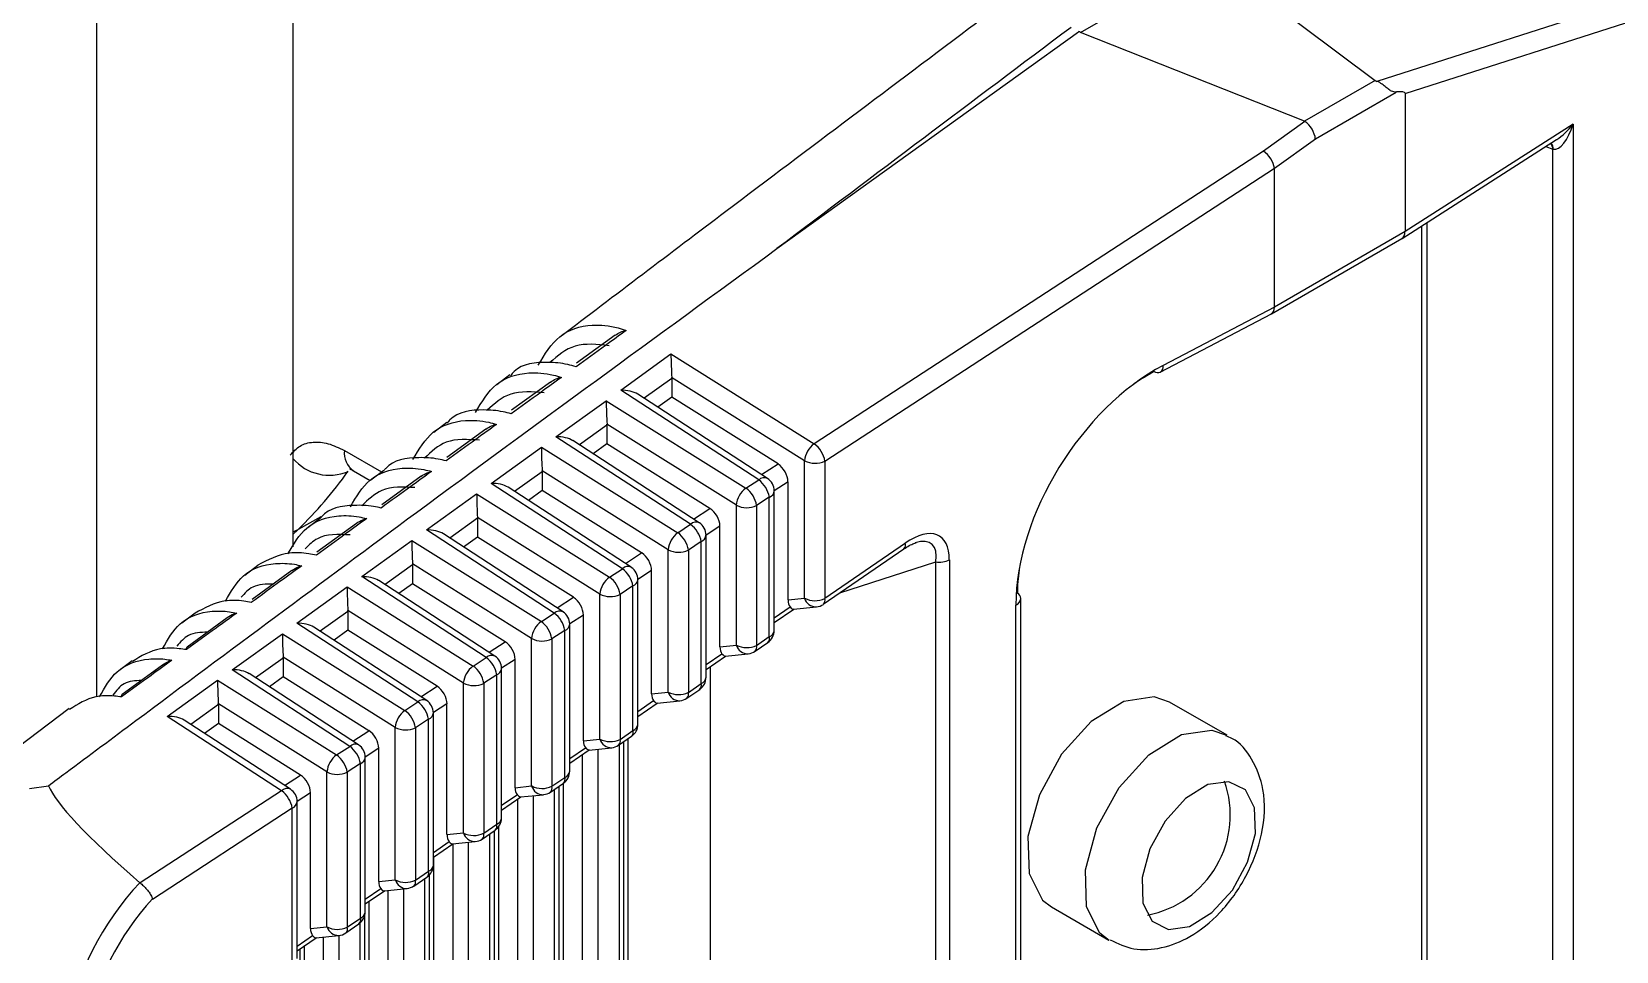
# Model space of a CAD drawing. Extents: x 2 to 136, y 1 to 99.
# Drawn here: x 10.673 to 11.746, y 80.864 to 81.486 of the extents above; entities that cross this region are included whole.
import ezdxf

# ---------------------------------------------------------------- set-up
doc = ezdxf.new("R2010")
doc.units = 0
doc.header["$MEASUREMENT"] = 0
doc.layers.add('OBJECT', color=7, linetype='CONTINUOUS')

msp = doc.modelspace()

# ---------------------------------------------------------------- linework, layer by layer
at = {"layer": 'OBJECT'}
for p, q in [((10.8503, 83.2102), (10.8503, 81.1379)), ((10.7174, 83.1334), (10.7174, 81.0365)), ((11.3833, 81.4859), (11.4714, 81.5367)), ((11.4714, 81.5367), (11.5828, 81.4534)), ((11.786, 81.5175), (11.5839, 81.4528)), ((11.603, 81.4447), (11.7957, 81.5064)), ((11.1779, 81.3397), (11.3819, 81.4864)), ((11.5349, 81.4258), (11.3833, 81.4859)), ((11.5828, 81.4534), (11.5349, 81.4258)), ((11.5423, 81.4139), (11.5971, 81.4456)), ((11.603, 81.4447), (11.603, 81.3512)), ((11.5351, 81.4257), (11.5072, 81.4056)), ((11.7169, 81.4238), (11.603, 81.3512)), ((11.7169, 81.4238), (11.7169, 80.624)), ((11.5146, 81.394), (11.5423, 81.4139)), ((11.601, 81.3466), (11.7056, 81.4134)), ((11.6984, 81.4088), (11.703, 81.407)), ((11.5072, 81.4056), (11.2031, 81.2076)), ((11.703, 80.6397), (11.703, 81.407)), ((11.2102, 81.196), (11.5146, 81.3941)), ((11.5146, 81.3001), (11.5146, 81.394)), ((11.6142, 81.3551), (11.6142, 80.7009)), ((11.6178, 81.3574), (11.6178, 80.6965)), ((11.5126, 81.2956), (11.6008, 81.3466)), ((11.603, 81.3512), (11.5146, 81.3001)), ((11.603, 81.3512), (11.603, 81.3512)), ((11.5146, 81.3001), (11.4393, 81.2607)), ((11.5146, 81.3001), (11.5146, 81.3001)), ((11.4372, 81.2561), (11.5125, 81.2955)), ((11.0684, 81.2811), (11.0422, 81.2622)), ((11.0721, 81.2439), (11.1061, 81.2684)), ((11.1061, 81.2684), (11.2031, 81.2076)), ((10.9971, 81.2542), (10.9882, 81.2475)), ((11.0246, 81.2493), (10.9983, 81.2303)), ((11.1067, 81.2519), (11.088, 81.2385)), ((11.1966, 81.1961), (11.1066, 81.2525)), ((11.1067, 81.2519), (11.1067, 81.2391)), ((11.0283, 81.2124), (11.0623, 81.2368)), ((11.0623, 81.2368), (11.1569, 81.1776)), ((11.1655, 81.1832), (11.0721, 81.2439)), ((11.1715, 81.1842), (11.0836, 81.2413)), ((11.1067, 81.2391), (11.0973, 81.2324)), ((11.1787, 81.194), (11.1067, 81.2391)), ((10.9544, 81.222), (10.9456, 81.2153)), ((10.9808, 81.2175), (10.9544, 81.1984)), ((11.0628, 81.2203), (11.0442, 81.2069)), ((11.1504, 81.1661), (11.0628, 81.2209)), ((11.0628, 81.2203), (11.0628, 81.2076)), ((10.9844, 81.1809), (11.0184, 81.2053)), ((11.0184, 81.2053), (11.1107, 81.1475)), ((11.1194, 81.1532), (11.0283, 81.2124)), ((11.1253, 81.1542), (11.0398, 81.2098)), ((11.0628, 81.2076), (11.0535, 81.2009)), ((11.1325, 81.1639), (11.0628, 81.2076)), ((10.8851, 81.2031), (10.9103, 81.1886)), ((11.1675, 81.1868), (11.1787, 81.194)), ((11.1966, 81.1032), (11.1966, 81.1961)), ((11.2102, 81.196), (11.2102, 81.103)), ((10.8913, 81.1894), (10.9026, 81.1828)), ((10.9118, 81.1897), (10.9029, 81.183)), ((10.9371, 81.1857), (10.9104, 81.1664)), ((11.019, 81.1888), (11.0003, 81.1754)), ((11.1042, 81.136), (11.019, 81.1894)), ((11.019, 81.1888), (11.019, 81.1761)), ((11.1569, 81.1776), (11.1655, 81.1832)), ((11.1854, 81.182), (11.176, 81.1759)), ((11.1854, 81.1021), (11.1854, 81.182)), ((10.9406, 81.1494), (10.9746, 81.1738)), ((10.9746, 81.1738), (11.0645, 81.1174)), ((11.0733, 81.1231), (10.9844, 81.1809)), ((11.0792, 81.1241), (10.9959, 81.1783)), ((11.019, 81.1761), (11.0097, 81.1693)), ((11.0863, 81.1339), (11.019, 81.1761)), ((11.1727, 81.1715), (11.1641, 81.1659)), ((11.1727, 81.0772), (11.1727, 81.1715)), ((11.176, 81.0815), (11.176, 81.1758)), ((11.1214, 81.1567), (11.1325, 81.1639)), ((11.1504, 81.0714), (11.1504, 81.1661)), ((11.1641, 81.1659), (11.1641, 81.0713)), ((10.8692, 81.1582), (10.8538, 81.1497)), ((10.8692, 81.1575), (10.8603, 81.1508)), ((10.8933, 81.1538), (10.8665, 81.1344)), ((10.9751, 81.1573), (10.9565, 81.1439)), ((11.058, 81.1059), (10.9751, 81.1579)), ((10.9751, 81.1573), (10.9751, 81.1445)), ((11.1107, 81.1475), (11.1194, 81.1532)), ((11.1392, 81.152), (11.1299, 81.1459)), ((11.1392, 81.0703), (11.1392, 81.152)), ((10.8503, 81.1482), (10.8538, 81.1497)), ((10.8503, 81.1464), (10.8538, 81.1497)), ((10.8968, 81.1178), (10.9308, 81.1423)), ((10.9308, 81.1423), (11.0184, 81.0874)), ((11.0271, 81.0931), (10.9406, 81.1494)), ((11.0331, 81.0941), (10.9521, 81.1467)), ((10.9751, 81.1445), (10.9658, 81.1378)), ((11.0401, 81.1038), (10.9751, 81.1445)), ((11.1266, 81.1415), (11.1179, 81.1358)), ((11.1266, 81.0455), (11.1266, 81.1415)), ((11.1299, 81.0498), (11.1299, 81.1458)), ((11.2648, 81.1405), (11.2102, 81.103)), ((11.0753, 81.1267), (11.0863, 81.1339)), ((11.1042, 81.0397), (11.1042, 81.136)), ((11.1179, 81.1358), (11.1179, 81.0395)), ((11.2092, 81.0991), (11.2637, 81.1366)), ((11.2636, 81.1365), (11.2637, 81.1366)), ((11.2946, 81.1291), (11.2946, 80.4416)), ((10.8266, 81.1253), (10.8177, 81.1185)), ((10.8495, 81.1219), (10.8226, 81.1023)), ((10.981, 81.0631), (10.8968, 81.1178)), ((10.9313, 81.1258), (10.9127, 81.1124)), ((11.0118, 81.0759), (10.9313, 81.1264)), ((10.9313, 81.1258), (10.9313, 81.113)), ((11.0645, 81.1174), (11.0733, 81.1231)), ((11.093, 81.1219), (11.0838, 81.1159)), ((11.093, 81.0386), (11.093, 81.1219)), ((11.2205, 81.1068), (11.2853, 81.1278)), ((11.2853, 80.4403), (11.2853, 81.1278)), ((10.8529, 81.0863), (10.8869, 81.1108)), ((10.8869, 81.1108), (10.9722, 81.0573)), ((10.9869, 81.0641), (10.9083, 81.1152)), ((10.9313, 81.113), (10.922, 81.1063)), ((10.994, 81.0738), (10.9313, 81.113)), ((11.0804, 81.1115), (11.0717, 81.1058)), ((11.0804, 81.0137), (11.0804, 81.1115)), ((11.0838, 81.018), (11.0838, 81.1157)), ((11.0291, 81.0967), (11.0401, 81.1038)), ((11.058, 81.0079), (11.058, 81.1059)), ((11.0717, 81.1058), (11.0717, 81.0077)), ((11.176, 81.09), (11.1868, 81.0974)), ((11.1854, 81.1021), (11.1966, 81.1032)), ((11.189, 81.0958), (11.2046, 81.0974)), ((11.3396, 80.5188), (11.3396, 81.0986)), ((11.3429, 80.5231), (11.3429, 81.1029)), ((10.784, 81.093), (10.775, 81.0863)), ((10.8058, 81.09), (10.7786, 81.0702)), ((10.9349, 81.033), (10.8529, 81.0863)), ((10.8875, 81.0942), (10.8688, 81.0808)), ((10.9657, 81.0458), (10.8874, 81.0948)), ((10.8875, 81.0942), (10.8875, 81.0815)), ((11.0184, 81.0874), (11.0271, 81.0931)), ((11.0469, 81.0918), (11.0376, 81.0858)), ((11.0376, 80.9863), (11.0376, 81.0857)), ((11.0469, 81.0068), (11.0469, 81.0918)), ((11.176, 81.0867), (11.1892, 81.0958)), ((10.8091, 81.0548), (10.8431, 81.0792)), ((10.8431, 81.0792), (10.926, 81.0273)), ((10.9408, 81.034), (10.8644, 81.0837)), ((10.8875, 81.0815), (10.8781, 81.0748)), ((10.9478, 81.0437), (10.8875, 81.0815)), ((11.0118, 80.9762), (11.0118, 81.0759)), ((11.0343, 81.0814), (11.0255, 81.0757)), ((11.0255, 81.0757), (11.0255, 80.976)), ((11.0343, 80.982), (11.0343, 81.0814)), ((11.1641, 81.0713), (11.1727, 81.0772)), ((10.983, 81.0666), (10.994, 81.0738)), ((11.1299, 81.0583), (11.1406, 81.0656)), ((11.1299, 81.055), (11.1431, 81.0641)), ((11.1392, 81.0703), (11.1504, 81.0714)), ((11.1429, 81.0641), (11.1584, 81.0656)), ((11.1631, 81.0673), (11.1717, 81.0733)), ((10.7414, 81.0608), (10.7324, 81.054)), ((10.762, 81.058), (10.7347, 81.0381)), ((10.8887, 81.003), (10.8091, 81.0548)), ((10.8436, 81.0627), (10.825, 81.0493)), ((10.9195, 81.0158), (10.8436, 81.0633)), ((10.8436, 81.0627), (10.8436, 81.05)), ((10.9722, 81.0573), (10.981, 81.0631)), ((11.0007, 81.0618), (10.9915, 81.0558)), ((10.9915, 80.9546), (10.9915, 81.0557)), ((11.0007, 80.975), (11.0007, 81.0618)), ((11.1326, 81.0569), (11.1326, 80.5369)), ((10.7652, 81.0233), (10.7992, 81.0477)), ((10.7992, 81.0477), (10.8798, 80.9972)), ((10.8947, 81.004), (10.8206, 81.0522)), ((10.8436, 81.05), (10.8343, 81.0433)), ((10.9016, 81.0136), (10.8436, 81.05)), ((10.9369, 81.0366), (10.9478, 81.0437)), ((10.9657, 80.9444), (10.9657, 81.0458)), ((10.9882, 81.0514), (10.9794, 81.0457)), ((10.9794, 81.0457), (10.9794, 80.9442)), ((10.9882, 80.9503), (10.9882, 81.0514)), ((11.1179, 81.0395), (11.1266, 81.0455)), ((10.8733, 80.9857), (10.7998, 81.0318)), ((10.926, 81.0273), (10.9349, 81.033)), ((11.0838, 81.0265), (11.0944, 81.0339)), ((11.0838, 81.0233), (11.0969, 81.0323)), ((11.093, 81.0386), (11.1042, 81.0397)), ((11.0967, 81.0323), (11.1122, 81.0338)), ((11.1169, 81.0356), (11.1256, 81.0415)), ((11.4825, 81.0105), (11.4436, 81.0329)), ((10.6987, 81.0285), (10.6199, 80.9689)), ((10.8426, 80.973), (10.7652, 81.0233)), ((10.7998, 81.0312), (10.7811, 81.0178)), ((10.7998, 81.0312), (10.7998, 81.0184)), ((10.942, 81.0214), (10.9332, 81.0156)), ((10.942, 80.9186), (10.942, 81.0214)), ((10.9545, 81.0317), (10.9453, 81.0258)), ((10.9453, 80.9228), (10.9453, 81.0256)), ((10.9545, 80.9433), (10.9545, 81.0317)), ((10.8485, 80.974), (10.7767, 81.0206)), ((10.7998, 81.0184), (10.7904, 81.0117)), ((10.8554, 80.9836), (10.7998, 81.0184)), ((10.8907, 81.0066), (10.9016, 81.0136)), ((10.9195, 80.9126), (10.9195, 81.0158)), ((10.9332, 81.0156), (10.9332, 80.9125)), ((11.0717, 81.0077), (11.0804, 81.0137)), ((10.8798, 80.9972), (10.8887, 81.003)), ((10.9083, 81.0017), (10.8992, 80.9957)), ((10.9083, 80.9115), (10.9083, 81.0017)), ((11.0376, 80.9948), (11.0482, 81.0021)), ((11.0376, 80.9916), (11.0507, 81.0006)), ((11.0469, 81.0068), (11.058, 81.0079)), ((11.0505, 81.0005), (11.066, 81.0021)), ((11.0569, 80.5006), (11.0569, 81.0012)), ((11.0707, 81.0038), (11.0794, 81.0098)), ((11.071, 81.004), (11.071, 80.4923)), ((11.0743, 80.4937), (11.0743, 81.0063)), ((11.0772, 80.499), (11.0772, 81.0083)), ((10.8959, 80.9913), (10.887, 80.9855)), ((10.8959, 80.8868), (10.8959, 80.9913)), ((10.8992, 80.8911), (10.8992, 80.9956)), ((11.0461, 80.9974), (11.0461, 80.5395)), ((10.8446, 80.9765), (10.8554, 80.9836)), ((10.8733, 80.8809), (10.8733, 80.9857)), ((10.887, 80.9855), (10.887, 80.8807)), ((11.0255, 80.976), (11.0343, 80.982)), ((11.0334, 80.4799), (11.0334, 80.9781)), ((10.6719, 80.9744), (10.6848, 80.9764)), ((10.8426, 80.973), (10.7468, 80.9106)), ((10.8622, 80.9716), (10.8531, 80.9657)), ((10.8622, 80.8798), (10.8622, 80.9716)), ((10.9915, 80.9631), (11.0021, 80.9703)), ((10.9915, 80.9598), (11.0045, 80.9688)), ((11.0007, 80.975), (11.0118, 80.9762)), ((11.0043, 80.9688), (11.0198, 80.9703)), ((11.013, 80.4815), (11.013, 80.9696)), ((11.0245, 80.972), (11.0333, 80.9781)), ((11.0271, 80.9738), (11.0271, 80.4732)), ((11.0305, 80.4746), (11.0305, 80.9761)), ((10.7552, 80.8997), (10.8498, 80.9613)), ((10.8498, 80.8551), (10.8498, 80.9613)), ((10.8531, 80.8594), (10.8531, 80.9656)), ((11.0023, 80.9672), (11.0023, 80.5204)), ((10.9783, 80.9403), (10.9872, 80.9463)), ((10.9794, 80.9442), (10.9882, 80.9503)), ((10.9866, 80.4556), (10.9866, 80.946)), ((10.9896, 80.4608), (10.9896, 80.9487)), ((10.9453, 80.9313), (10.9559, 80.9386)), ((10.9453, 80.9281), (10.9584, 80.937)), ((10.9545, 80.9433), (10.9657, 80.9444)), ((10.9582, 80.937), (10.9737, 80.9386)), ((10.9584, 80.9371), (10.9584, 80.5013)), ((10.9692, 80.4624), (10.9692, 80.9381)), ((10.9833, 80.9437), (10.9833, 80.4541)), ((10.9457, 80.4417), (10.9457, 80.9283)), ((10.9322, 80.9085), (10.941, 80.9146)), ((10.9332, 80.9125), (10.942, 80.9186)), ((10.9428, 80.4365), (10.9428, 80.9162)), ((10.7468, 80.9106), (10.7466, 80.9108)), ((10.8992, 80.8996), (10.9097, 80.9068)), ((10.8992, 80.8964), (10.9122, 80.9053)), ((10.9083, 80.9115), (10.9195, 80.9126)), ((10.912, 80.9053), (10.9275, 80.9068)), ((10.9146, 80.9055), (10.9146, 80.4822)), ((10.9254, 80.4433), (10.9254, 80.9066)), ((10.9394, 80.9135), (10.9394, 80.435)), ((10.9019, 80.4227), (10.9019, 80.8982)), ((11.3636, 80.8944), (11.4025, 80.8719)), ((10.886, 80.8768), (10.8949, 80.8829)), ((10.887, 80.8807), (10.8959, 80.8868)), ((10.8956, 80.8834), (10.8956, 80.4159)), ((10.8989, 80.4174), (10.8989, 80.8888)), ((10.8531, 80.8679), (10.8635, 80.8751)), ((10.8531, 80.8646), (10.866, 80.8735)), ((10.8622, 80.8798), (10.8733, 80.8809)), ((10.8658, 80.8735), (10.8813, 80.8751)), ((10.8708, 80.874), (10.8708, 80.4631)), ((10.8815, 80.4242), (10.8815, 80.8751)), ((10.8551, 80.3983), (10.8551, 80.866)), ((10.858, 80.4036), (10.858, 80.868))]:
    msp.add_line(p, q, dxfattribs=at)
at = {"layer": 'OBJECT', "flags": 128}
for points in [[(11.4436, 81.0329), (11.4333, 81.0364), (11.4127, 81.0334), (11.3906, 81.0198), (11.3705, 80.9976)], [(11.4094, 80.9752), (11.4295, 80.9973), (11.4516, 81.0109), (11.4722, 81.0139), (11.4822, 81.0106)], [(11.3705, 80.9976), (11.3555, 80.9703), (11.3477, 80.942), (11.3485, 80.9169), (11.3576, 80.899), (11.3636, 80.8944)], [(11.4861, 80.9058), (11.4964, 80.9246), (11.5018, 80.9441), (11.5012, 80.9613), (11.4949, 80.9736), (11.4838, 80.9791), (11.4696, 80.9771), (11.4545, 80.9677), (11.4407, 80.9525), (11.4303, 80.9337), (11.425, 80.9142), (11.4255, 80.897), (11.4318, 80.8847), (11.4429, 80.8791), (11.4571, 80.8812), (11.4723, 80.8906), (11.4861, 80.9058)], [(11.4028, 80.8717), (11.3965, 80.8766), (11.3874, 80.8945), (11.3866, 80.9195), (11.3944, 80.9478), (11.4094, 80.9752)]]:
    msp.add_lwpolyline(points, dxfattribs=at)
at = {"layer": 'OBJECT'}
for centre, radius, start, end in [((11.6963, 81.4067), 0.00674, 1.854, 37.2386), ((11.6972, 81.4068), 0.00619, 0.2741, 41.9196), ((11.4347, 81.26), 0.00467, 303.503, 8.2557), ((11.4356, 81.26), 0.00424, 236.3551, 293.2641), ((11.2129, 81.1945), 0.0165, 126.7646, 174.1451), ((11.1921, 81.1928), 0.0185, 9.7993, 53.3764), ((10.8749, 81.2188), 0.0324, 220.517, 293.1243), ((10.8994, 81.2013), 0.0144, 172.857, 235.8308), ((11.2036, 81.21), 0.0155, 243.0546, 295.4889), ((10.6587, 81.3516), 0.2807, 314.0079, 324.6197), ((11.1692, 81.1794), 0.00527, 64.6945, 134.4226), ((11.1545, 81.1684), 0.0185, 9.7997, 53.3775), ((11.166, 81.1758), 0.01, 0, 56.9677), ((11.1667, 81.1644), 0.0165, 126.7678, 174.1429), ((11.1459, 81.1628), 0.0185, 9.7997, 53.3775), ((11.1709, 81.1764), 0.00517, 290.7046, 353.9854), ((11.1574, 81.1799), 0.0155, 243.0551, 295.489), ((11.1231, 81.1494), 0.00527, 64.6922, 134.4278), ((11.1084, 81.1383), 0.0185, 9.7997, 53.3754), ((11.1199, 81.1458), 0.01, 0, 56.9677), ((11.1206, 81.1343), 0.0165, 126.7636, 174.146), ((11.0997, 81.1327), 0.0185, 9.8005, 53.3742), ((11.1247, 81.1463), 0.00516, 290.6895, 354.0005), ((11.261, 81.1394), 0.00391, 314.0405, 16.9415), ((11.1112, 81.1498), 0.0155, 243.0541, 295.489), ((11.2879, 81.1432), 0.0156, 260.4517, 295.3161), ((11.077, 81.1194), 0.00527, 64.686, 134.4295), ((11.0622, 81.1083), 0.0185, 9.801, 53.3742), ((11.0738, 81.1157), 0.01, 0, 56.9677), ((11.0744, 81.1043), 0.0165, 126.7659, 174.1448), ((11.0535, 81.1026), 0.0185, 9.8002, 53.377), ((11.0786, 81.1163), 0.00516, 290.6895, 354.0005), ((11.065, 81.1198), 0.0155, 243.0551, 295.489), ((11.2036, 81.117), 0.0155, 243.0546, 295.4889), ((11.2044, 81.1056), 0.00822, 196.8642, 270.9586), ((11.2036, 81.1073), 0.01, 275.7007, 304.5181), ((11.2065, 81.1019), 0.00391, 314.039, 16.943), ((11.3379, 81.1033), 0.00506, 289.98, 354.7075), ((11.3383, 81.1026), 0.00463, 3.9478, 60.51), ((11.0282, 81.0742), 0.0165, 126.7636, 174.146), ((11.0073, 81.0726), 0.0185, 9.8008, 53.3739), ((11.0308, 81.0893), 0.00527, 64.6994, 134.4221), ((11.0161, 81.0783), 0.0185, 9.7984, 53.3788), ((11.0276, 81.0857), 0.01, 0, 56.9677), ((11.0325, 81.0862), 0.00516, 290.6897, 354.0022), ((11.0189, 81.0897), 0.0155, 243.0549, 295.4881), ((11.166, 81.0815), 0.01, 304.5181, 0), ((11.169, 81.0761), 0.00391, 314.0429, 16.9343), ((11.171, 81.0819), 0.00502, 289.648, 355.042), ((10.9847, 81.0593), 0.00527, 64.694, 134.4215), ((10.9815, 81.0557), 0.01, 0, 56.9677), ((11.1574, 81.0853), 0.0155, 243.0551, 295.489), ((11.1582, 81.0738), 0.00822, 196.8695, 270.9537), ((11.1574, 81.0756), 0.01, 275.7007, 304.5181), ((11.1603, 81.0701), 0.00391, 314.0368, 16.9404), ((10.982, 81.0441), 0.0165, 126.765, 174.1457), ((10.9612, 81.0425), 0.0185, 9.7992, 53.3775), ((10.97, 81.0482), 0.0185, 9.801, 53.3742), ((10.9863, 81.0562), 0.00517, 290.7062, 353.9838), ((10.9727, 81.0596), 0.0155, 243.0545, 295.4901), ((11.1199, 81.0498), 0.01, 304.5181, 0), ((11.1228, 81.0443), 0.00391, 314.0418, 16.9419), ((11.1249, 81.0502), 0.00502, 289.6303, 355.0597), ((10.9385, 81.0293), 0.00527, 64.6902, 134.4297), ((10.9238, 81.0182), 0.0185, 9.7997, 53.3754), ((10.9353, 81.0256), 0.01, 0, 56.9677), ((11.1112, 81.0535), 0.0155, 243.0541, 295.489), ((11.1121, 81.0421), 0.00822, 196.8676, 270.9554), ((11.1112, 81.0438), 0.01, 275.7007, 304.5181), ((11.1142, 81.0384), 0.00391, 314.0405, 16.9415), ((10.9359, 81.0141), 0.0165, 126.7653, 174.1453), ((10.915, 81.0124), 0.0185, 9.801, 53.3742), ((10.9402, 81.0262), 0.00516, 290.6895, 354.0005), ((10.9265, 81.0296), 0.0155, 243.0552, 295.4878), ((11.0738, 81.018), 0.01, 304.5181, 0), ((11.0767, 81.0126), 0.00391, 314.0389, 16.9431), ((11.0788, 81.0185), 0.00501, 289.6277, 355.0623), ((10.8924, 80.9992), 0.00527, 64.6951, 134.4219), ((10.8777, 80.9882), 0.0185, 9.8044, 53.3727), ((10.8892, 80.9956), 0.01, 0, 56.9677), ((11.065, 81.0217), 0.0155, 243.0551, 295.489), ((11.0659, 81.0103), 0.00822, 196.8678, 270.9552), ((11.065, 81.012), 0.01, 275.7007, 304.5181), ((11.068, 81.0066), 0.00391, 314.0429, 16.9343), ((10.8897, 80.984), 0.0165, 126.7649, 174.1448), ((10.8688, 80.9824), 0.0185, 9.7979, 53.3788), ((10.8941, 80.9961), 0.00516, 290.6911, 354.0008), ((10.8803, 80.9995), 0.0155, 243.054, 295.4901), ((11.0276, 80.9863), 0.01, 304.5181, 0), ((11.0306, 80.9809), 0.00391, 314.0445, 16.9327), ((11.0326, 80.9867), 0.00501, 289.6293, 355.0626), ((11.4158, 80.9566), 0.0689, 280.7388, 19.2666), ((10.8463, 80.969), 0.00546, 66.0709, 133.0507), ((10.8316, 80.9581), 0.0185, 9.7997, 53.3775), ((10.8431, 80.9656), 0.01, 0, 56.9677), ((11.0189, 80.99), 0.0155, 243.0549, 295.4881), ((11.0197, 80.9785), 0.00822, 196.8676, 270.9554), ((11.0189, 80.9803), 0.01, 275.7007, 304.5181), ((11.0218, 80.9748), 0.00391, 314.0405, 16.9415), ((10.8479, 80.9661), 0.00517, 290.7062, 353.9838), ((10.9815, 80.9546), 0.01, 304.5181, 0), ((10.9844, 80.9491), 0.00391, 314.0429, 16.9343), ((10.9865, 80.955), 0.00502, 289.648, 355.042), ((10.9727, 80.9582), 0.0155, 243.0545, 295.4901), ((10.9735, 80.9468), 0.00822, 196.8654, 270.9574), ((10.9727, 80.9485), 0.01, 275.7007, 304.5181), ((10.9756, 80.9431), 0.00391, 314.0408, 16.9363), ((10.9353, 80.9228), 0.01, 304.5181, 0), ((10.9383, 80.9174), 0.00391, 314.0405, 16.9415), ((10.9404, 80.9233), 0.00502, 289.6303, 355.0597), ((10.9265, 80.9265), 0.0155, 243.0552, 295.4878), ((10.9274, 80.915), 0.00822, 196.8693, 270.9536), ((10.9265, 80.9168), 0.01, 275.7007, 304.5181), ((10.9294, 80.9113), 0.00391, 314.0405, 16.9415), ((10.8892, 80.8911), 0.01, 304.5181, 0), ((10.8922, 80.8857), 0.00391, 314.0449, 16.9323), ((10.8942, 80.8916), 0.00501, 289.6293, 355.0626), ((10.8803, 80.8947), 0.0155, 243.054, 295.4901), ((10.8812, 80.8833), 0.00822, 196.8663, 270.9566), ((10.8803, 80.885), 0.01, 275.7007, 304.5181), ((10.8833, 80.8796), 0.00391, 314.0429, 16.9343)]:
    msp.add_arc(centre, radius, start, end, dxfattribs=at)
for centre, major_axis, ratio, start_param, end_param in [((15.6818, 82.6877), (13.5348, 9.6488), 0.094709, 1.826303, 1.841815), ((10.6893, 80.9899), (0.6996, 0.4919), 0.108829, 0.07127, 0.084359), ((11.609, 81.4606), (0.0269, 0.0062), 0.221608, 3.327093, 3.467694), ((11.4725, 81.4092), (0.1305, 0.0357), 0.06024, 6.266726, 6.567396), ((11.4771, 81.3845), (0.0583, 0.041), 0.108829, 0.04509, 0.07127), ((11.5352, 81.418), (-0.00543, 0.00841), 0.541118, 3.900038, 5.418474), ((11.7094, 81.4277), (0.0061, 0.0208), 0.380972, 3.154865, 4.638523), ((11.7094, 81.4277), (0.0139, 0.0162), 0.382704, 4.042839, 4.802208), ((11.5077, 81.3982), (-0.00565, 0.00825), 0.488283, 3.890672, 5.402754), ((11.7094, 81.4113), (0.00998, 0.0013), 0.470077, 3.953143, 4.007223), ((11.3736, 81.3018), (0.1409, 0.0924), 0.040839, 6.256417, 6.262771), ((11.5957, 81.3551), (-0.00519, 0.00855), 0.594217, 3.128473, 3.913952), ((11.5077, 81.3043), (-0.00482, 0.00876), 0.560658, 3.130228, 3.938437), ((11.1066, 81.261), (-0.0004, 0.012), 0.026825, 0.909765, 2.358101), ((11.44, 81.1504), (0.0726, 0.1139), 0.608944, 0.815924, 2.379124), ((11.0995, 81.2559), (-0.00502, 0.00868), 0.583023, 3.930752, 4.000853), ((11.4334, 81.1547), (0.0676, 0.1053), 0.60375, 0.817539, 0.965201), ((11.0628, 81.2295), (-0.0004, 0.012), 0.026825, 0.909765, 2.358101), ((11.0726, 81.2365), (0.014, 0.0003), 0.527029, 0.656435, 1.593412), ((11.0557, 81.2244), (-0.00502, 0.00868), 0.583023, 3.930752, 4.000853), ((11.0189, 81.1979), (-0.0004, 0.012), 0.026825, 0.909765, 2.358101), ((11.0288, 81.205), (0.014, 0.0003), 0.527029, 0.656435, 1.593412), ((11.1782, 81.186), (-0.00503, 0.00865), 0.586689, 3.931682, 5.443764), ((11.0119, 81.1929), (-0.00502, 0.00868), 0.583023, 3.930752, 4.000853), ((10.9751, 81.1664), (-0.0004, 0.012), 0.026825, 0.909765, 2.358101), ((10.9849, 81.1735), (0.014, 0.0003), 0.527029, 0.656435, 1.593412), ((11.1321, 81.156), (-0.00503, 0.00865), 0.586689, 3.931682, 5.443764), ((10.968, 81.1613), (-0.00502, 0.00868), 0.583023, 3.930752, 4.000853), ((11.2591, 81.0986), (0.0288, 0.0466), 0.44344, 5.661566, 7.073092), ((10.9312, 81.1349), (-0.0004, 0.012), 0.026825, 0.909765, 2.358101), ((10.9411, 81.142), (0.014, 0.0003), 0.527029, 0.656435, 1.593412), ((11.2524, 81.1029), (0.0302, 0.037), 0.376374, 5.707099, 6.809954), ((11.0859, 81.1259), (-0.00503, 0.00865), 0.586689, 3.931682, 5.443764), ((10.8972, 81.1104), (0.014, 0.0003), 0.527029, 0.656435, 1.593412), ((10.9242, 81.1298), (-0.00502, 0.00868), 0.583023, 3.930752, 4.000853), ((11.4334, 81.1547), (0.0676, 0.1053), 0.60375, 2.229985, 2.380739), ((10.8874, 81.1034), (-0.0004, 0.012), 0.026825, 0.909765, 2.358101), ((11.0397, 81.0958), (-0.00503, 0.00865), 0.586689, 3.931682, 5.443764), ((11.1928, 81.1062), (0.00469, 0.00996), 0.580588, 2.252663, 2.870395), ((11.1857, 81.1055), (-0.00354, 0.00967), 0.277978, 2.464247, 3.212889), ((10.8534, 81.0789), (0.014, 0.0003), 0.527029, 0.656435, 1.593412), ((10.8803, 81.0983), (-0.00502, 0.00868), 0.583023, 3.930752, 4.000853), ((10.8436, 81.0718), (-0.0004, 0.012), 0.026825, 0.909765, 2.358101), ((10.9935, 81.0658), (-0.00503, 0.00865), 0.586689, 3.931682, 5.443764), ((11.1467, 81.0745), (0.00469, 0.00996), 0.580588, 2.252663, 2.870395), ((11.1395, 81.0738), (-0.00354, 0.00967), 0.277978, 2.464247, 3.212889), ((10.8096, 81.0474), (0.014, 0.0003), 0.527029, 0.656435, 1.593412), ((10.8365, 81.0668), (-0.00502, 0.00868), 0.583023, 3.930752, 4.000853), ((10.7997, 81.0403), (-0.0004, 0.012), 0.026825, 0.909765, 2.358101), ((10.9474, 81.0357), (-0.00503, 0.00865), 0.586689, 3.931682, 5.443764), ((10.7926, 81.0352), (-0.00502, 0.00868), 0.583023, 3.930752, 4.000853), ((11.1005, 81.0427), (0.00469, 0.00996), 0.580588, 2.252663, 2.870395), ((11.0933, 81.042), (-0.00354, 0.00967), 0.277978, 2.464247, 3.212889), ((10.7657, 81.0159), (0.014, 0.0003), 0.527029, 0.656435, 1.593412), ((10.9012, 81.0057), (-0.00503, 0.00865), 0.586689, 3.931682, 5.443764), ((11.0543, 81.011), (0.00469, 0.00996), 0.580588, 2.252663, 2.870395), ((11.0472, 81.0103), (-0.00354, 0.00967), 0.277978, 2.464247, 3.212889), ((10.855, 80.9756), (-0.00503, 0.00865), 0.586689, 3.931682, 5.443764), ((12.3153, 79.9599), (1.6308, -1.0245), 0.0499, 3.210425, 3.451538), ((11.0081, 80.9792), (0.00469, 0.00996), 0.580588, 2.252663, 2.870395), ((11.001, 80.9785), (-0.00354, 0.00967), 0.277978, 2.464247, 3.212889), ((10.962, 80.9475), (0.00469, 0.00996), 0.580588, 2.252663, 2.870395), ((10.9548, 80.9467), (-0.00354, 0.00967), 0.277978, 2.464247, 3.212889), ((10.7855, 80.843), (0.0646, 0.1012), 0.604584, 1.264376, 2.200997), ((10.9158, 80.9157), (0.00469, 0.00996), 0.580588, 2.252663, 2.870395), ((10.9086, 80.915), (-0.00354, 0.00967), 0.277978, 2.464247, 3.212889), ((10.7921, 80.8387), (0.0596, 0.0926), 0.606975, 1.282137, 2.203671), ((10.8696, 80.8839), (0.00469, 0.00996), 0.580588, 2.252663, 2.870395), ((10.8625, 80.8832), (-0.00354, 0.00967), 0.277978, 2.464247, 3.212889)]:
    msp.add_ellipse(centre, major_axis=major_axis, ratio=ratio, start_param=start_param, end_param=end_param, dxfattribs=at)
for points, knots in [([(11.3129, 81.4923), (11.2563, 81.4498), (11.1621, 81.3791), (11.0683, 81.3081), (11.0309, 81.2797)], [0, 0, 0, 0, 0.600831, 1, 1, 1, 1]), ([(11.5971, 81.4456), (11.596, 81.4456), (11.5942, 81.4457), (11.5915, 81.4476), (11.589, 81.4499), (11.5864, 81.4518), (11.5846, 81.4526), (11.5839, 81.4528)], [0, 0, 0, 0, 0.2815, 0.477143, 0.672465, 0.878459, 1, 1, 1, 1]), ([(10.6848, 80.9764), (10.6887, 80.9793), (10.7085, 80.994), (10.7913, 81.0557), (10.951, 81.1744), (11.0964, 81.2803), (11.1779, 81.3397)], [0, 0, 0, 0, 0.024148, 0.120739, 0.507103, 1, 1, 1, 1]), ([(11.0163, 81.2609), (11.0207, 81.2681), (11.0293, 81.2825), (11.0497, 81.289), (11.0661, 81.2875), (11.0741, 81.285), (11.0759, 81.2844)], [0, 0, 0, 0, 0.347935, 0.69616, 0.929831, 1, 1, 1, 1]), ([(11.0759, 81.2844), (11.0713, 81.281), (11.0599, 81.2728), (11.0485, 81.2646), (11.0419, 81.2598)], [0, 0, 0, 0, 0.412558, 1, 1, 1, 1]), ([(11.0684, 81.2811), (11.0695, 81.2819), (11.0717, 81.2834), (11.0745, 81.2842), (11.0759, 81.2844), (11.0759, 81.2844)], [0, 0, 0, 0, 0.510414, 0.984867, 1, 1, 1, 1]), ([(11.0642, 81.274), (11.0562, 81.2749), (11.0402, 81.2765), (11.0294, 81.2672), (11.0241, 81.2626)], [0, 0, 0, 0, 0.505911, 1, 1, 1, 1]), ([(11.0419, 81.2598), (11.04, 81.2603), (11.0335, 81.2621), (11.0187, 81.2634), (11.0043, 81.2618), (10.9983, 81.2547), (10.9975, 81.2537)], [0, 0, 0, 0, 0.107573, 0.37584, 0.912504, 1, 1, 1, 1]), ([(10.9739, 81.2289), (10.9781, 81.236), (10.9866, 81.2503), (11.0066, 81.2566), (11.0225, 81.2554), (11.0302, 81.2532), (11.032, 81.2526)], [0, 0, 0, 0, 0.347004, 0.702515, 0.929455, 1, 1, 1, 1]), ([(11.032, 81.2526), (11.0273, 81.2492), (11.016, 81.241), (11.0046, 81.2328), (10.9979, 81.228)], [0, 0, 0, 0, 0.412524, 1, 1, 1, 1]), ([(11.0246, 81.2494), (11.0258, 81.2502), (11.028, 81.2516), (11.0307, 81.2524), (11.032, 81.2526), (11.032, 81.2526)], [0, 0, 0, 0, 0.543269, 0.9845556, 1, 1, 1, 1]), ([(11.0204, 81.2421), (11.0124, 81.2428), (10.997, 81.2441), (10.9866, 81.2348), (10.9817, 81.2303)], [0, 0, 0, 0, 0.520786, 1, 1, 1, 1]), ([(10.9979, 81.228), (10.9961, 81.2284), (10.9897, 81.2301), (10.975, 81.2311), (10.961, 81.2294), (10.9553, 81.2224), (10.9547, 81.2217)], [0, 0, 0, 0, 0.10863, 0.383784, 0.934314, 1, 1, 1, 1]), ([(10.9315, 81.197), (10.9356, 81.2039), (10.9439, 81.218), (10.9634, 81.2243), (10.979, 81.2233), (10.9863, 81.2213), (10.9881, 81.2208)], [0, 0, 0, 0, 0.345505, 0.7090745, 0.9289797, 1, 1, 1, 1]), ([(10.9881, 81.2208), (10.9834, 81.2174), (10.972, 81.2092), (10.9606, 81.2009), (10.954, 81.1961)], [0, 0, 0, 0, 0.412499, 1, 1, 1, 1]), ([(10.9808, 81.2176), (10.9821, 81.2184), (10.9842, 81.2198), (10.9869, 81.2206), (10.988, 81.2208), (10.9881, 81.2208)], [0, 0, 0, 0, 0.578411, 0.984222, 1, 1, 1, 1]), ([(10.8484, 81.1999), (10.8505, 81.2023), (10.8547, 81.2069), (10.8637, 81.2093), (10.874, 81.2085), (10.8814, 81.2049), (10.8851, 81.2031)], [0, 0, 0, 0, 0.250003, 0.499813, 0.750165, 1, 1, 1, 1]), ([(10.9766, 81.2101), (10.9686, 81.2106), (10.9537, 81.2116), (10.9439, 81.2023), (10.9393, 81.198)], [0, 0, 0, 0, 0.536872, 1, 1, 1, 1]), ([(10.954, 81.1961), (10.9522, 81.1965), (10.9458, 81.1981), (10.9312, 81.1987), (10.9177, 81.1969), (10.9123, 81.1901), (10.9119, 81.1896)], [0, 0, 0, 0, 0.109755, 0.392228, 0.957494, 1, 1, 1, 1]), ([(10.8887, 81.191), (10.8887, 81.1909), (10.8888, 81.1906), (10.8904, 81.1898), (10.8913, 81.1894)], [0, 0, 0, 0, 0.454906, 1, 1, 1, 1]), ([(10.8892, 81.1651), (10.8931, 81.1718), (10.9013, 81.1858), (10.9203, 81.1919), (10.9354, 81.1911), (10.9424, 81.1894), (10.9441, 81.189)], [0, 0, 0, 0, 0.343292, 0.715843, 0.928386, 1, 1, 1, 1]), ([(10.9441, 81.189), (10.9394, 81.1856), (10.9281, 81.1773), (10.9167, 81.1691), (10.91, 81.1642)], [0, 0, 0, 0, 0.4124608, 1, 1, 1, 1]), ([(10.937, 81.1857), (10.9384, 81.1866), (10.9405, 81.188), (10.9431, 81.1887), (10.9441, 81.1889), (10.9441, 81.189)], [0, 0, 0, 0, 0.616049, 0.983873, 1, 1, 1, 1]), ([(10.9327, 81.178), (10.9248, 81.1784), (10.9105, 81.1791), (10.9011, 81.1698), (10.897, 81.1657)], [0, 0, 0, 0, 0.554324, 1, 1, 1, 1]), ([(10.91, 81.1642), (10.9083, 81.1646), (10.902, 81.166), (10.8875, 81.1663), (10.8744, 81.1644), (10.8693, 81.1578), (10.8691, 81.1576)], [0, 0, 0, 0, 0.110957, 0.401223, 0.982187, 1, 1, 1, 1]), ([(10.8469, 81.1332), (10.8507, 81.1397), (10.8587, 81.1535), (10.8772, 81.1596), (10.8919, 81.159), (10.8984, 81.1575), (10.9002, 81.1571)], [0, 0, 0, 0, 0.340189, 0.722822, 0.927648, 1, 1, 1, 1]), ([(10.9002, 81.1571), (10.8955, 81.1537), (10.8841, 81.1454), (10.8727, 81.1372), (10.8661, 81.1323)], [0, 0, 0, 0, 0.41243, 1, 1, 1, 1]), ([(10.8933, 81.1539), (10.8946, 81.1548), (10.8967, 81.1561), (10.8992, 81.1568), (10.9001, 81.1571), (10.9002, 81.1571)], [0, 0, 0, 0, 0.656284, 0.983483, 1, 1, 1, 1]), ([(10.8889, 81.146), (10.8809, 81.1464), (10.8689, 81.1469), (10.8612, 81.1393), (10.8586, 81.1367)], [0, 0, 0, 0, 0.666703, 1, 1, 1, 1]), ([(11.2637, 81.1366), (11.2662, 81.1381), (11.2694, 81.1401), (11.2715, 81.1405), (11.272, 81.1406)], [0, 0, 0, 0, 0.78639, 1, 1, 1, 1]), ([(10.8661, 81.1323), (10.8644, 81.1327), (10.8581, 81.1339), (10.8435, 81.1345), (10.8333, 81.1291), (10.8265, 81.1255)], [0, 0, 0, 0, 0.112432, 0.41151, 1, 1, 1, 1]), ([(10.8046, 81.1013), (10.8082, 81.1076), (10.8161, 81.1212), (10.834, 81.1272), (10.8484, 81.1268), (10.8545, 81.1255), (10.8562, 81.1251)], [0, 0, 0, 0, 0.3379675, 0.730831, 0.9269547, 1, 1, 1, 1]), ([(10.8562, 81.1251), (10.8515, 81.1217), (10.8402, 81.1135), (10.8288, 81.1052), (10.8221, 81.1004)], [0, 0, 0, 0, 0.412395, 1, 1, 1, 1]), ([(10.8495, 81.122), (10.8509, 81.1229), (10.853, 81.1242), (10.8554, 81.125), (10.8562, 81.1251), (10.8562, 81.1251)], [0, 0, 0, 0, 0.69953, 0.983074, 1, 1, 1, 1]), ([(10.8369, 81.1127), (10.832, 81.1127), (10.8232, 81.1127), (10.8176, 81.1065), (10.8152, 81.1038)], [0, 0, 0, 0, 0.556361, 1, 1, 1, 1]), ([(10.8221, 81.1004), (10.8204, 81.1007), (10.8143, 81.1018), (10.8002, 81.1021), (10.7904, 81.0966), (10.784, 81.093)], [0, 0, 0, 0, 0.113812, 0.421801, 1, 1, 1, 1]), ([(10.7619, 81.0689), (10.7655, 81.0752), (10.7733, 81.0888), (10.7909, 81.0948), (10.8048, 81.0946), (10.8106, 81.0935), (10.8122, 81.0932)], [0, 0, 0, 0, 0.3418664, 0.74196, 0.9268836, 1, 1, 1, 1]), ([(10.8122, 81.0932), (10.8076, 81.0898), (10.7962, 81.0815), (10.7848, 81.0732), (10.7782, 81.0684)], [0, 0, 0, 0, 0.412358, 1, 1, 1, 1]), ([(10.8057, 81.0901), (10.8072, 81.091), (10.8092, 81.0923), (10.8116, 81.093), (10.8122, 81.0932), (10.8122, 81.0932)], [0, 0, 0, 0, 0.745899, 0.982565, 1, 1, 1, 1]), ([(10.7924, 81.0802), (10.7878, 81.0801), (10.7794, 81.0798), (10.7741, 81.0736), (10.7717, 81.0708)], [0, 0, 0, 0, 0.541973, 1, 1, 1, 1]), ([(10.7782, 81.0684), (10.7765, 81.0686), (10.7704, 81.0696), (10.7568, 81.0696), (10.7475, 81.064), (10.7416, 81.0605)], [0, 0, 0, 0, 0.115311, 0.432884, 1, 1, 1, 1]), ([(10.7782, 81.0684), (10.7782, 81.0684), (10.7782, 81.0687), (10.7782, 81.0697), (10.7784, 81.07), (10.7786, 81.0703)], [0, 0, 0, 0, 0.018689, 0.268956, 1, 1, 1, 1]), ([(10.7194, 81.0365), (10.7229, 81.0428), (10.7306, 81.0565), (10.7478, 81.0623), (10.7613, 81.0624), (10.7667, 81.0615), (10.7683, 81.0612)], [0, 0, 0, 0, 0.345745, 0.753689, 0.926758, 1, 1, 1, 1]), ([(10.7683, 81.0612), (10.7636, 81.0578), (10.7522, 81.0495), (10.7409, 81.0412), (10.7342, 81.0364)], [0, 0, 0, 0, 0.412318, 1, 1, 1, 1]), ([(10.7619, 81.0581), (10.7635, 81.0591), (10.7655, 81.0604), (10.7678, 81.0611), (10.7682, 81.0612), (10.7683, 81.0612)], [0, 0, 0, 0, 0.795807, 0.982105, 1, 1, 1, 1]), ([(10.7478, 81.0476), (10.7436, 81.0474), (10.7355, 81.0469), (10.7307, 81.0407), (10.7283, 81.0377)], [0, 0, 0, 0, 0.52394, 1, 1, 1, 1]), ([(10.7342, 81.0364), (10.7326, 81.0366), (10.7266, 81.0374), (10.7135, 81.0372), (10.7047, 81.0315), (10.6991, 81.028)], [0, 0, 0, 0, 0.116942, 0.444862, 1, 1, 1, 1]), ([(10.7342, 81.0364), (10.7342, 81.0364), (10.7342, 81.0366), (10.7342, 81.0375), (10.7345, 81.0379), (10.7347, 81.0382)], [0, 0, 0, 0, 0.019299, 0.222976, 1, 1, 1, 1]), ([(11.4034, 80.8721), (11.4086, 80.8696), (11.4196, 80.8645), (11.4389, 80.866), (11.4589, 80.8739), (11.479, 80.8901), (11.4966, 80.9147), (11.5076, 80.9442), (11.5089, 80.972), (11.5006, 80.9938), (11.4906, 81.0068), (11.4831, 81.0095), (11.4817, 81.01)], [0, 0, 0, 0, 0.081398, 0.170478, 0.267571, 0.384377, 0.513418, 0.643741, 0.782701, 0.886087, 0.97854, 1, 1, 1, 1]), ([(10.7468, 80.9106), (10.7476, 80.91), (10.7491, 80.9088), (10.7514, 80.9063), (10.7534, 80.9036), (10.7546, 80.9014), (10.7551, 80.9002), (10.7552, 80.8998), (10.7552, 80.8997)], [0, 0, 0, 0, 0.2192768, 0.4385033, 0.6592408, 0.8829816, 0.9858182, 1, 1, 1, 1])]:
    msp.add_open_spline(points, degree=3, knots=knots, dxfattribs=at)

doc.saveas('drawing.dxf')
